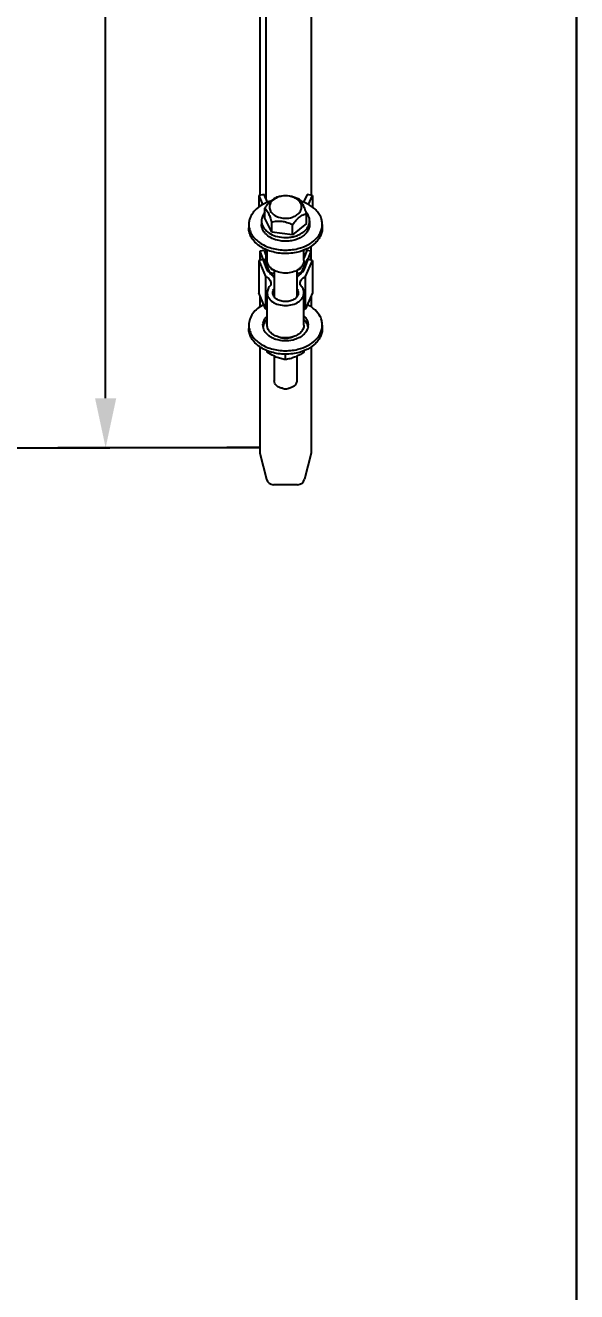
# Model space of a CAD drawing. Header units: millimetres. Extents: x 233 to 4124, y -943 to 2529.
# Drawn here: x 1879.4 to 2074.6, y 1631.7 to 2080.1 of the extents above; entities that cross this region are included whole.
import ezdxf

# ---------------------------------------------------------------- set-up
doc = ezdxf.new("R2010")
doc.units = ezdxf.units.MM
doc.header["$LTSCALE"] = 115.5
doc.header["$PDMODE"] = 3
doc.header["$PDSIZE"] = 8
doc.layers.get('0').update_dxf_attribs({"linetype": 'CONTINUOUS'})
doc.layers.get('Defpoints').update_dxf_attribs({"linetype": 'CONTINUOUS'})
doc.styles.get("Standard").update_dxf_attribs({"font": 'calibri.ttf'})
doc.dimstyles.new('DIMSTYLE_3', dxfattribs={"dimtxt": 17.5, "dimasz": 17.5, "dimexe": 1.5, "dimexo": 1, "dimgap": 0.875, "dimtad": 1, "dimdsep": 46, "dimtxsty": 'Standard', "dimblk": '_FILLED', "dimblk1": '_FILLED', "dimblk2": '_FILLED', "dimcen": 0.09, "dimazin": 2, "dimtp": 0.01, "dimtm": 0.01, "dimtfac": 1, "dimtofl": 0, "dimtmove": 0, "dimatfit": 3, "dimldrblk": '_FILLED', "dimfxl": 1, "dimtolj": 1, "dimarcsym": 0})

# ---------------------------------------------------------------- blocks, each defined once
blk = doc.blocks.new('_FILLED')
at = {"color": 0, "linetype": 'ByBlock'}
blk.add_solid([(0, 0), (-1, 0.214), (-1, -0.214)], dxfattribs=at)
blk = doc.blocks.new('*D10')
at = {"color": 0, "linetype": 'Continuous', "lineweight": -2}
for p, q in [((1963.04, 2398.59), (1906.36, 2398.59)), ((1907.86, 1948.09), (1907.86, 2381.09)), ((1860.04, 1930.59), (1909.36, 1930.59))]:
    blk.add_line(p, q, dxfattribs=at)
at = {"layer": 'Defpoints', "color": 0}
for p in [(1907.86, 2398.59), (1964.04, 2398.59), (1859.04, 1930.59)]:
    blk.add_point(p, dxfattribs=at)
at = {"color": 0, "linetype": 'ByBlock', "lineweight": -2, "xscale": 17.5, "yscale": 17.5, "zscale": 17.5}
for p, rotation in [((1907.86, 2398.59), 90), ((1907.86, 1930.59), 270)]:
    blk.add_blockref('_FILLED', p, dxfattribs=dict(at, rotation=rotation))
at = {"color": 0, "insert": (1883.65, 2223.18), "char_height": 17.5, "attachment_point": 2, "rotation": 90, "line_spacing_factor": 0.9}
blk.add_mtext('\\A1;%%c468', dxfattribs=at)

msp = doc.modelspace()

# ---------------------------------------------------------------- linework, layer by layer
at = {"color": 0, "linetype": 'Continuous'}
msp.add_line((2074.57413, 2528.53946), (2074.57413, 580.27193), dxfattribs=at)
at = {"color": 7, "linetype": 'Continuous'}
msp.add_line((2074.57413, 580.27193), (2074.57413, 2528.53946), dxfattribs=at)
at = {"linetype": 'Continuous'}
for p, q in [((1962.48979, 2400.5823), (1962.48979, 2019.93969)), ((1980.5924, 2400.5823), (1980.5924, 2019.93969)), ((1964.5411, 2398.59056), (1964.5411, 2018.87355)), ((1963.95065, 2020.2451), (1962.03499, 2019.84461)), ((1962.03499, 2019.84461), (1963.4061, 2016.65971)), ((1962.03499, 2019.84461), (1962.03499, 2015.77258)), ((1965.14, 2017.48236), (1963.95065, 2020.2451)), ((1969.85198, 2019.58678), (1969.33867, 2019.4869)), ((1970.191, 2019.64236), (1969.83894, 2019.5741)), ((1979.13155, 2020.2451), (1977.94147, 2017.4807)), ((1981.0472, 2019.84461), (1979.13155, 2020.2451)), ((1979.67842, 2016.66509), (1981.0472, 2019.84461)), ((1981.0472, 2019.84461), (1981.0472, 2015.7842)), ((1964.16166, 2011.87943), (1964.16166, 2015.4561)), ((1978.92053, 2009.93778), (1978.92053, 2013.51445)), ((1958.5411, 2009.61768), (1958.5411, 2008.39844)), ((1963.0411, 2010.9086), (1963.0411, 2009.61764)), ((1966.64489, 2006.94051), (1964.16166, 2011.87943)), ((1966.64489, 2006.94051), (1966.64489, 2010.51718)), ((1978.92053, 2009.93778), (1974.02432, 2005.96968)), ((1974.02432, 2005.96968), (1974.02432, 2009.54635)), ((1980.0411, 2010.9086), (1980.0411, 2009.61764)), ((1984.5411, 2009.61759), (1984.5411, 2008.39835)), ((1974.02432, 2005.96968), (1966.64489, 2006.94051)), ((1964.0411, 2000.40919), (1962.48979, 2000.1362)), ((1962.48979, 2000.1362), (1964.7991, 1993.76348)), ((1962.48979, 2000.1362), (1962.48979, 1996.98921)), ((1964.5411, 1999.0294), (1964.0411, 2000.40919)), ((1964.5411, 2000.76973), (1964.5411, 1995.92308)), ((1965.0411, 1996.92315), (1965.0411, 2000.57427)), ((1978.0411, 1996.92315), (1978.0411, 2000.57462)), ((1979.0411, 2000.40919), (1978.0411, 1997.6496)), ((1978.2831, 1993.76348), (1980.5924, 2000.1362)), ((1979.0411, 2000.40919), (1979.0411, 2001.00787)), ((1980.5924, 2000.1362), (1979.0411, 2000.40919)), ((1980.5924, 1996.98921), (1980.5924, 2001.91848)), ((1963.95065, 1997.29462), (1962.03499, 1996.89413)), ((1962.03499, 1996.89413), (1964.47388, 1991.22888)), ((1962.03499, 1996.89413), (1962.03499, 1985.4189)), ((1966.08712, 1992.33185), (1963.95065, 1997.29462)), ((1979.13155, 1997.29462), (1976.99507, 1992.33185)), ((1978.60831, 1991.22888), (1981.0472, 1996.89413)), ((1981.0472, 1996.89413), (1979.13155, 1997.29462)), ((1981.0472, 1996.89413), (1981.0472, 1985.4189)), ((1964.47388, 1991.22888), (1964.47388, 1979.75365)), ((1966.5411, 1994.03647), (1966.5411, 1993.77395)), ((1967.5411, 1992.39524), (1967.31996, 1992.39524)), ((1967.5411, 1993.36522), (1967.5411, 1984.03378)), ((1975.5411, 1993.36579), (1975.5411, 1984.03378)), ((1975.76223, 1992.39524), (1975.5411, 1992.39524)), ((1976.5411, 1993.77273), (1976.5411, 1994.04037)), ((1976.82202, 1994.28547), (1976.73321, 1994.04037)), ((1978.60831, 1979.75365), (1978.60831, 1991.22888)), ((1964.47388, 1979.75365), (1962.03499, 1985.4189)), ((1962.48979, 1984.36245), (1962.48979, 1980.4526)), ((1965.0411, 1973.97268), (1965.0411, 1985.44792)), ((1978.0411, 1973.97268), (1978.0411, 1985.44792)), ((1981.0472, 1985.4189), (1978.60831, 1979.75365)), ((1980.5924, 1984.36245), (1980.5924, 1980.44833)), ((1958.5411, 1973.97268), (1958.5411, 1972.75343)), ((1984.5411, 1973.97268), (1984.5411, 1972.75343)), ((1962.48979, 1966.27778), (1962.48979, 1928.59882)), ((1964.99463, 1964.44494), (1964.99463, 1964.94748)), ((1977.99362, 1964.91), (1977.99362, 1964.33154)), ((1980.5924, 1966.27351), (1980.5924, 1928.59882)), ((1967.5411, 1962.99645), (1967.5411, 1954.24961)), ((1971.44715, 1963.71213), (1971.44715, 1961.77327)), ((1975.5411, 1962.98986), (1975.5411, 1954.24961)), ((1972.73627, 1951.58949), (1972.4869, 1951.54119)), ((1890.93403, 1930.59408), (1962.48979, 1930.59408)), ((1900.45208, 1930.85728), (1900.45205, 1930.85699)), ((1962.48979, 1930.59307), (1950.8119, 1930.59307)), ((1962.48979, 1928.59882), (1964.7991, 1919.45398)), ((1980.5924, 1928.59882), (1978.2831, 1919.45398)), ((1975.76223, 1917.49056), (1967.31996, 1917.49056))]:
    msp.add_line(p, q, dxfattribs=at)
for centre, radius, start, end in [((1970.9632, 2002.70383), 15.9032, 107.138575, 111.5275057), ((1972.2697, 2005.70082), 14.09422, 102.0028127, 103.1724688), ((1971.38835, 2012.44127), 7.29917, 102.2554945, 108.5190399), ((1971.5411, 2011.63972), 8.11569, 80.4481136, 99.5759856), ((1972.20175, 2002.93555), 15.65727, 68.4411993, 72.1977155), ((1920.32665, 1995.4532), 48.70629, 18.0159602, 18.4960338), ((1966.00533, 1993.41744), 18.01239, 63.5643084, 64.5575939), ((1967.0601, 1995.24571), 2.80728, 241.5408877, 245.8973178), ((1967.31727, 1996.05513), 3.65989, 257.7038578, 270.0422366), ((1975.76493, 1996.05513), 3.65989, 269.9577634, 282.2961422), ((1976.02209, 1995.24571), 2.80728, 294.1026823, 298.4591123), ((1967.45256, 1973.97375), 3.91146, 180.0115118, 188.548773), ((1975.62322, 1973.97422), 3.91786, 350.6739105, 359.9750682), ((1739.47304, 1970.42046), 238.59828, 358.5376813, 358.6769067), ((1971.5411, 1957.16022), 5.69805, 260.4454765, 279.5545511), ((1971.54108, 1955.71473), 4.2729, 260.4352351, 279.5873513), ((1967.31996, 1920.09056), 2.6, 194.1723377, 270), ((1975.76223, 1920.09056), 2.6, 270, 345.8276623)]:
    msp.add_arc(centre, radius, start, end, dxfattribs=at)
for points, knots in [([(1969.05787, 2019.4242), (1968.64952, 2019.31786), (1967.77537, 2018.99492), (1966.50898, 2018.14914), (1965.28949, 2016.92542), (1964.53623, 2015.96568), (1964.16166, 2015.4561)], [0, 0, 0, 0, 0.196967233, 0.431189926, 0.704788224, 1, 1, 1, 1]), ([(1969.06998, 2019.36248), (1968.46343, 2019.15904), (1967.36549, 2018.62191), (1966.32901, 2017.53075), (1965.91239, 2016.53607), (1965.81008, 2015.77933), (1965.91579, 2015.02285), (1966.33673, 2014.02912), (1967.37867, 2012.94041), (1969.11003, 2012.09714), (1971.14062, 2011.73533), (1972.5548, 2011.84684), (1973.24325, 2011.99705)], [0, 0, 0, 0, 0.132856289, 0.249482365, 0.302898634, 0.354514964, 0.406146379, 0.459604308, 0.576360797, 0.709324285, 0.853668789, 1, 1, 1, 1]), ([(1973.24325, 2011.99705), (1973.81147, 2012.12103), (1974.87522, 2012.48235), (1976.20104, 2013.38223), (1977.0722, 2014.56217), (1977.34321, 2015.92428), (1976.94168, 2017.26321), (1975.96873, 2018.39262), (1974.56792, 2019.22935), (1973.46928, 2019.54433), (1972.88783, 2019.6429)], [0, 0, 0, 0, 0.143283791, 0.273473376, 0.389227044, 0.495631745, 0.603173254, 0.721621486, 0.854707904, 1, 1, 1, 1]), ([(1976.4373, 2018.45337), (1976.17379, 2018.5842), (1975.10106, 2019.08677), (1973.9597, 2019.46113), (1973.08097, 2019.60993)], [0, 0, 0, 0, 0.248178828, 1, 1, 1, 1]), ([(1978.92053, 2013.51445), (1978.73299, 2014.09084), (1978.36069, 2015.17296), (1977.64645, 2016.87977), (1976.96742, 2017.97392), (1976.4373, 2018.45337)], [0, 0, 0, 0, 0.326447063, 0.615044919, 1, 1, 1, 1]), ([(1965.12756, 2017.49765), (1964.17225, 2017.12007), (1962.40868, 2016.21163), (1960.57688, 2014.60601), (1959.52438, 2013.14251), (1958.96121, 2012.00495), (1958.61817, 2010.82311), (1958.5411, 2010.01634), (1958.54111, 2009.61753)], [0, 0, 0, 0, 0.283156776, 0.541908088, 0.662558199, 0.778165555, 0.890066473, 1, 1, 1, 1]), ([(1964.15582, 2013.84105), (1964.06965, 2013.73565), (1963.75016, 2013.31598), (1963.49168, 2012.84862), (1963.34758, 2012.48485)], [0, 0, 0, 0, 0.25813378, 1, 1, 1, 1]), ([(1964.16166, 2015.4561), (1964.65367, 2015.01112), (1965.29838, 2014.01283), (1965.9827, 2012.43859), (1966.33794, 2011.43993), (1966.51705, 2010.90474)], [0, 0, 0, 0, 0.385398609, 0.672131615, 1, 1, 1, 1]), ([(1974.02432, 2009.54635), (1974.39889, 2010.05594), (1975.15213, 2011.01567), (1976.37163, 2012.23938), (1977.63803, 2013.08512), (1978.51219, 2013.40811), (1978.92053, 2013.51445)], [0, 0, 0, 0, 0.29521623, 0.568800498, 0.803032372, 1, 1, 1, 1]), ([(1983.79866, 2012.63532), (1983.53343, 2013.1585), (1982.85553, 2014.17694), (1981.51163, 2015.50559), (1979.85694, 2016.64343), (1978.61206, 2017.23777), (1977.95511, 2017.49745)], [0, 0, 0, 0, 0.226861397, 0.468757021, 0.726793305, 1, 1, 1, 1]), ([(1980.04109, 2010.90871), (1980.04108, 2011.18384), (1979.98485, 2011.74111), (1979.73488, 2012.55516), (1979.32559, 2013.33483), (1978.96162, 2013.80988), (1978.75879, 2014.03711)], [0, 0, 0, 0, 0.239008353, 0.48276458, 0.735402735, 1, 1, 1, 1]), ([(1958.54111, 2009.61753), (1958.54113, 2009.10349), (1958.6706, 2008.05662), (1959.0443, 2007.07185), (1959.28353, 2006.59996)], [0, 0, 0, 0, 0.492801129, 1, 1, 1, 1]), ([(1963.34758, 2012.48485), (1963.24765, 2012.23259), (1963.09365, 2011.7138), (1963.04108, 2011.17486), (1963.0411, 2010.9085)], [0, 0, 0, 0, 0.50462489, 1, 1, 1, 1]), ([(1963.0411, 2010.9085), (1963.04112, 2010.58653), (1963.11873, 2009.93153), (1963.46173, 2008.985), (1964.01922, 2008.09388), (1965.05338, 2006.98049), (1966.80364, 2005.86683), (1968.41953, 2005.36421), (1969.27918, 2005.19883)], [0, 0, 0, 0, 0.105910962, 0.214667085, 0.328621124, 0.449320692, 0.712031899, 1, 1, 1, 1]), ([(1969.27918, 2003.90786), (1968.41953, 2004.07324), (1966.80364, 2004.57587), (1965.05338, 2005.68953), (1964.01922, 2006.80292), (1963.46173, 2007.69403), (1963.11873, 2008.64056), (1963.04112, 2009.29557), (1963.0411, 2009.61753)], [0, 0, 0, 0, 0.287968098, 0.550679305, 0.671378872, 0.785332913, 0.894089037, 1, 1, 1, 1]), ([(1966.64489, 2010.51718), (1967.20821, 2010.64864), (1968.38098, 2010.85069), (1970.20383, 2010.83573), (1972.02455, 2010.42591), (1973.18158, 2009.9499), (1973.74352, 2009.68294)], [0, 0, 0, 0, 0.237823096, 0.487345381, 0.74422024, 1, 1, 1, 1]), ([(1980.04108, 2009.61767), (1980.04109, 2009.39032), (1980.00289, 2008.93158), (1979.77338, 2008.01884), (1979.18971, 2006.91387), (1978.10131, 2005.76978), (1976.68011, 2004.83458), (1974.9997, 2004.15037), (1973.14455, 2003.7482), (1971.20885, 2003.6472), (1969.91387, 2003.78576), (1969.27918, 2003.90786)], [0, 0, 0, 0, 0.049891089, 0.100466306, 0.205761957, 0.3197238, 0.443546404, 0.576340058, 0.715676844, 0.858166463, 1, 1, 1, 1]), ([(1969.27918, 2005.19883), (1970.3633, 2004.99027), (1972.04141, 2004.9076), (1974.20393, 2005.2438), (1975.72617, 2005.70962), (1977.09191, 2006.3728), (1978.25109, 2007.21089), (1979.1587, 2008.19474), (1979.58262, 2008.94867), (1979.73461, 2009.33235)], [0, 0, 0, 0, 0.274723458, 0.411211907, 0.54344368, 0.669299312, 0.787380089, 0.897305519, 1, 1, 1, 1]), ([(1975.87146, 2001.07577), (1977.08476, 2001.37447), (1979.35221, 2002.19953), (1981.78004, 2003.89076), (1983.20194, 2005.53215), (1983.96642, 2006.83342), (1984.43525, 2008.20613), (1984.5411, 2009.152), (1984.54108, 2009.61774)], [0, 0, 0, 0, 0.287003009, 0.548554595, 0.669145693, 0.783466602, 0.893024648, 1, 1, 1, 1]), ([(1979.73461, 2009.33235), (1979.83455, 2009.58461), (1979.98854, 2010.1034), (1980.04111, 2010.64234), (1980.04109, 2010.90871)], [0, 0, 0, 0, 0.50462489, 1, 1, 1, 1]), ([(1984.54108, 2009.61774), (1984.54106, 2010.13179), (1984.41159, 2011.17866), (1984.03789, 2012.16343), (1983.79866, 2012.63532)], [0, 0, 0, 0, 0.492801129, 1, 1, 1, 1]), ([(1959.28353, 2005.38072), (1959.04429, 2005.85263), (1958.67057, 2006.83746), (1958.54111, 2007.8844), (1958.54111, 2008.39847)], [0, 0, 0, 0, 0.507199714, 1, 1, 1, 1]), ([(1959.28353, 2006.59996), (1959.57558, 2006.02388), (1960.33938, 2004.9056), (1961.87208, 2003.47572), (1963.76644, 2002.28498), (1965.94994, 2001.37517), (1968.34276, 2000.77749), (1971.68104, 2000.42602), (1974.23832, 2000.67371), (1975.87146, 2001.07577)], [0, 0, 0, 0, 0.103812005, 0.215251425, 0.334748101, 0.461531038, 0.593930393, 0.729667816, 1, 1, 1, 1]), ([(1975.87146, 1999.85652), (1974.23832, 1999.45447), (1971.68104, 1999.20678), (1968.34276, 1999.55825), (1965.94994, 2000.15592), (1963.76644, 2001.06574), (1961.87208, 2002.25647), (1960.33938, 2003.68636), (1959.57558, 2004.80464), (1959.28353, 2005.38072)], [0, 0, 0, 0, 0.270332181, 0.406069603, 0.538468957, 0.665251895, 0.784748572, 0.896187993, 1, 1, 1, 1]), ([(1984.54108, 2008.3985), (1984.5411, 2007.93276), (1984.43525, 2006.98688), (1983.96642, 2005.61418), (1983.20194, 2004.3129), (1981.78004, 2002.67152), (1979.35221, 2000.98029), (1977.08476, 2000.15523), (1975.87146, 1999.85652)], [0, 0, 0, 0, 0.10697535, 0.216533395, 0.330854304, 0.451445402, 0.712996988, 1, 1, 1, 1]), ([(1978.0411, 1996.92315), (1978.0411, 1996.62566), (1977.9533, 1996.01609), (1977.56949, 1995.15203), (1976.95443, 1994.36334), (1975.82946, 1993.4223), (1973.99749, 1992.60788), (1971.54107, 1992.28226), (1969.08467, 1992.60789), (1967.25272, 1993.42231), (1966.12777, 1994.36334), (1965.51271, 1995.15202), (1965.12889, 1996.01608), (1965.0411, 1996.62565), (1965.0411, 1996.92315)], [0, 0, 0, 0, 0.05126922, 0.104503919, 0.161198787, 0.222117731, 0.355744626, 0.500001783, 0.644257883, 0.777882625, 0.83880079, 0.895495337, 0.948730143, 1, 1, 1, 1]), ([(1964.47388, 1991.22888), (1964.75388, 1991.09275), (1965.26806, 1990.77879), (1965.88464, 1990.16628), (1966.2787, 1989.45922), (1966.37064, 1988.94384), (1966.37064, 1988.69496)], [0, 0, 0, 0, 0.280802438, 0.538541187, 0.775535519, 1, 1, 1, 1]), ([(1964.7991, 1993.76348), (1964.83489, 1993.6647), (1965.03982, 1993.25341), (1965.41383, 1992.94512), (1965.72234, 1992.77767)], [0, 0, 0, 0, 0.230358931, 1, 1, 1, 1]), ([(1966.48787, 1991.86411), (1966.44238, 1991.89582), (1966.27975, 1992.02312), (1966.14694, 1992.19289), (1966.08712, 1992.33185)], [0, 0, 0, 0, 0.268215264, 1, 1, 1, 1]), ([(1967.55388, 1990.88122), (1967.48092, 1990.97225), (1967.163, 1991.338), (1966.7894, 1991.65382), (1966.48787, 1991.86411)], [0, 0, 0, 0, 0.240891047, 1, 1, 1, 1]), ([(1976.59433, 1991.86411), (1976.49117, 1991.79217), (1976.10303, 1991.50268), (1975.7525, 1991.16093), (1975.52831, 1990.88122)], [0, 0, 0, 0, 0.259714698, 1, 1, 1, 1]), ([(1976.99507, 1992.33185), (1976.97584, 1992.28717), (1976.8783, 1992.10389), (1976.72411, 1991.95461), (1976.59433, 1991.86411)], [0, 0, 0, 0, 0.235146805, 1, 1, 1, 1]), ([(1976.71155, 1988.69496), (1976.71155, 1988.94384), (1976.8035, 1989.45922), (1977.19755, 1990.16628), (1977.81414, 1990.77879), (1978.32831, 1991.09275), (1978.60831, 1991.22888)], [0, 0, 0, 0, 0.224464481, 0.461458813, 0.719197562, 1, 1, 1, 1]), ([(1977.35985, 1992.77767), (1977.4698, 1992.83735), (1977.85376, 1993.07989), (1978.17055, 1993.4529), (1978.2831, 1993.76348)], [0, 0, 0, 0, 0.274680697, 1, 1, 1, 1]), ([(1966.29341, 1988.12081), (1965.91405, 1987.75912), (1965.43203, 1987.12926), (1965.09698, 1986.17214), (1965.0411, 1985.6867), (1965.0411, 1985.44792)], [0, 0, 0, 0, 0.520114431, 0.76305932, 1, 1, 1, 1]), ([(1966.37064, 1988.69496), (1966.37064, 1988.55033), (1966.35086, 1988.35614), (1966.30619, 1988.1679), (1966.29341, 1988.12081)], [0, 0, 0, 0, 0.747750432, 1, 1, 1, 1]), ([(1967.0411, 1985.44792), (1967.0411, 1985.69715), (1967.13161, 1986.21253), (1967.38225, 1986.66902), (1967.53817, 1986.88058)], [0, 0, 0, 0, 0.486748016, 1, 1, 1, 1]), ([(1975.54402, 1986.88058), (1975.69994, 1986.66902), (1975.95059, 1986.21253), (1976.0411, 1985.69715), (1976.0411, 1985.44792)], [0, 0, 0, 0, 0.513251984, 1, 1, 1, 1]), ([(1976.78878, 1988.12081), (1976.776, 1988.1679), (1976.73133, 1988.35614), (1976.71155, 1988.55033), (1976.71155, 1988.69496)], [0, 0, 0, 0, 0.252249568, 1, 1, 1, 1]), ([(1978.0411, 1985.44792), (1978.0411, 1985.6867), (1977.98522, 1986.17214), (1977.65017, 1987.12926), (1977.16814, 1987.75912), (1976.78878, 1988.12081)], [0, 0, 0, 0, 0.23694068, 0.479885569, 1, 1, 1, 1]), ([(1965.0411, 1985.44792), (1965.0411, 1985.15042), (1965.12889, 1984.54084), (1965.51271, 1983.67679), (1966.12776, 1982.8881), (1967.25284, 1981.94706), (1969.08365, 1981.13265), (1970.70402, 1980.91829), (1971.5411, 1980.91829)], [0, 0, 0, 0, 0.102539443, 0.209008811, 0.322399314, 0.444235489, 0.711486541, 1, 1, 1, 1]), ([(1971.5411, 1982.31202), (1970.96159, 1982.31202), (1969.83979, 1982.46042), (1968.57232, 1983.02426), (1967.7934, 1983.67574), (1967.3676, 1984.22175), (1967.10188, 1984.81994), (1967.0411, 1985.24196), (1967.0411, 1985.44792)], [0, 0, 0, 0, 0.288512848, 0.555763863, 0.677600304, 0.790991574, 0.897461086, 1, 1, 1, 1]), ([(1976.0411, 1985.44792), (1976.0411, 1985.24196), (1975.98032, 1984.81994), (1975.7146, 1984.22175), (1975.28879, 1983.67574), (1974.50987, 1983.02426), (1973.2424, 1982.46042), (1972.12061, 1982.31202), (1971.5411, 1982.31202)], [0, 0, 0, 0, 0.102538908, 0.209008414, 0.32239968, 0.444236119, 0.711487137, 1, 1, 1, 1]), ([(1971.5411, 1980.91829), (1972.37817, 1980.91829), (1973.99854, 1981.13265), (1975.82935, 1981.94706), (1976.95444, 1982.8881), (1977.56948, 1983.67679), (1977.9533, 1984.54084), (1978.0411, 1985.15042), (1978.0411, 1985.44792)], [0, 0, 0, 0, 0.288513459, 0.555764511, 0.677600686, 0.790991189, 0.897460557, 1, 1, 1, 1]), ([(1963.81783, 1981.25986), (1963.03502, 1980.85694), (1961.59971, 1979.93686), (1959.88573, 1978.17131), (1958.96384, 1976.45691), (1958.60141, 1975.03872), (1958.5411, 1974.32577), (1958.54111, 1973.97253)], [0, 0, 0, 0, 0.279668632, 0.536811369, 0.773994949, 0.887790178, 1, 1, 1, 1]), ([(1965.04268, 1979.42474), (1964.99835, 1979.45507), (1964.81506, 1979.57521), (1964.62265, 1979.68132), (1964.47388, 1979.75365)], [0, 0, 0, 0, 0.2451235, 1, 1, 1, 1]), ([(1978.60831, 1979.75365), (1978.55809, 1979.72923), (1978.36271, 1979.62999), (1978.17428, 1979.51692), (1978.03951, 1979.42474)], [0, 0, 0, 0, 0.254866239, 1, 1, 1, 1]), ([(1983.79864, 1976.9904), (1983.34929, 1977.87675), (1982.01639, 1979.56374), (1980.25023, 1980.75227), (1979.26609, 1981.25897)], [0, 0, 0, 0, 0.473061167, 1, 1, 1, 1]), ([(1958.54111, 1973.97253), (1958.54113, 1973.45848), (1958.67062, 1972.41161), (1959.04432, 1971.42684), (1959.28355, 1970.95496)], [0, 0, 0, 0, 0.492800938, 1, 1, 1, 1]), ([(1963.54111, 1973.97296), (1963.54112, 1974.06535), (1963.55433, 1974.43674), (1963.62125, 1974.80596), (1963.69878, 1975.07407)], [0, 0, 0, 0, 0.248704284, 1, 1, 1, 1]), ([(1963.99799, 1972.11562), (1963.94621, 1972.21776), (1963.75845, 1972.62504), (1963.63416, 1973.06214), (1963.58457, 1973.39231)], [0, 0, 0, 0, 0.25540222, 1, 1, 1, 1]), ([(1965.02765, 1975.99028), (1964.65592, 1975.62701), (1964.02314, 1974.83144), (1963.67314, 1973.8695), (1963.59423, 1973.39488)], [0, 0, 0, 0, 0.519297085, 1, 1, 1, 1]), ([(1963.69878, 1975.07407), (1963.81193, 1975.46534), (1964.16904, 1976.24323), (1964.71185, 1976.90035), (1965.02356, 1977.20552)], [0, 0, 0, 0, 0.482859325, 1, 1, 1, 1]), ([(1968.64667, 1969.91693), (1968.12925, 1970.09625), (1967.1703, 1970.54295), (1965.99397, 1971.50015), (1965.34111, 1972.49617), (1965.0839, 1973.33817), (1965.0411, 1973.76296), (1965.0411, 1973.97268)], [0, 0, 0, 0, 0.284794503, 0.544607626, 0.779697432, 0.890931452, 1, 1, 1, 1]), ([(1979.4893, 1973.33932), (1979.44656, 1973.07893), (1979.30596, 1972.55675), (1978.81427, 1971.54368), (1977.80729, 1970.39072), (1976.16736, 1969.3373), (1974.88635, 1968.88366), (1974.20597, 1968.71615)], [0, 0, 0, 0, 0.106958439, 0.21755394, 0.454209722, 0.71598278, 1, 1, 1, 1]), ([(1978.0411, 1973.97268), (1978.0411, 1973.76229), (1977.99801, 1973.3361), (1977.73911, 1972.4914), (1977.08201, 1971.4927), (1975.89883, 1970.53442), (1974.9348, 1970.08839), (1974.41477, 1969.90978)], [0, 0, 0, 0, 0.109006094, 0.220189468, 0.45524499, 0.715116677, 1, 1, 1, 1]), ([(1975.87152, 1965.43082), (1977.08481, 1965.72953), (1979.35226, 1966.5546), (1981.78008, 1968.24583), (1983.20197, 1969.88723), (1983.96644, 1971.1885), (1984.43526, 1972.56121), (1984.5411, 1973.50709), (1984.54108, 1973.97283)], [0, 0, 0, 0, 0.287003055, 0.548554543, 0.669145587, 0.783466471, 0.893024545, 1, 1, 1, 1]), ([(1979.0842, 1974.61049), (1979.02083, 1974.7355), (1978.73449, 1975.24151), (1978.35868, 1975.69473), (1978.04264, 1976.00189)], [0, 0, 0, 0, 0.241285049, 1, 1, 1, 1]), ([(1978.04929, 1977.21467), (1978.1568, 1977.10986), (1978.55555, 1976.69182), (1978.89086, 1976.21111), (1979.0842, 1975.82974)], [0, 0, 0, 0, 0.259891318, 1, 1, 1, 1]), ([(1979.0842, 1975.82974), (1979.11779, 1975.76349), (1979.24379, 1975.49921), (1979.3436, 1975.22232), (1979.40098, 1975.01151)], [0, 0, 0, 0, 0.253707741, 1, 1, 1, 1]), ([(1979.49644, 1973.34164), (1979.47993, 1973.45007), (1979.39461, 1973.88791), (1979.23618, 1974.31071), (1979.0842, 1974.61049)], [0, 0, 0, 0, 0.246033759, 1, 1, 1, 1]), ([(1979.40098, 1975.01151), (1979.42417, 1974.9263), (1979.50522, 1974.58568), (1979.5411, 1974.23425), (1979.54108, 1973.97252)], [0, 0, 0, 0, 0.252290006, 1, 1, 1, 1]), ([(1984.54108, 1973.97283), (1984.54106, 1974.48687), (1984.41158, 1975.53374), (1984.03787, 1976.51851), (1983.79864, 1976.9904)], [0, 0, 0, 0, 0.492800938, 1, 1, 1, 1]), ([(1959.28355, 1969.73571), (1959.04431, 1970.20763), (1958.67059, 1971.19246), (1958.54111, 1972.23939), (1958.54111, 1972.75347)], [0, 0, 0, 0, 0.507199904, 1, 1, 1, 1]), ([(1959.28355, 1970.95496), (1959.5756, 1970.37888), (1960.33941, 1969.2606), (1961.87212, 1967.83072), (1963.7665, 1966.63999), (1965.94999, 1965.73019), (1968.34282, 1965.13252), (1971.6811, 1964.78106), (1974.23839, 1965.02876), (1975.87152, 1965.43082)], [0, 0, 0, 0, 0.103812097, 0.215251631, 0.334748408, 0.461531408, 0.59393077, 0.729668135, 1, 1, 1, 1]), ([(1975.87152, 1964.21158), (1974.23839, 1963.80951), (1971.6811, 1963.56182), (1968.34282, 1963.91328), (1965.94999, 1964.51094), (1963.7665, 1965.42075), (1961.87212, 1966.61148), (1960.33941, 1968.04136), (1959.5756, 1969.15964), (1959.28355, 1969.73571)], [0, 0, 0, 0, 0.270331861, 0.406069225, 0.538468587, 0.665251588, 0.784748366, 0.896187901, 1, 1, 1, 1]), ([(1974.20597, 1968.71615), (1973.20097, 1968.46873), (1971.12229, 1968.2669), (1968.57944, 1968.7012), (1966.75677, 1969.46016), (1965.59096, 1970.19304), (1964.64776, 1971.07293), (1964.17772, 1971.76111), (1963.99799, 1972.11562)], [0, 0, 0, 0, 0.270512911, 0.538158649, 0.665026981, 0.784604005, 0.896117355, 1, 1, 1, 1]), ([(1970.21006, 1969.39484), (1970.07094, 1969.42161), (1969.53313, 1969.5427), (1969.00983, 1969.73225), (1968.64287, 1969.91417)], [0, 0, 0, 0, 0.257009085, 1, 1, 1, 1]), ([(1974.41477, 1969.90978), (1973.95866, 1969.75312), (1972.76251, 1969.45978), (1970.79341, 1969.38528), (1969.3342, 1969.67867), (1968.64667, 1969.91693)], [0, 0, 0, 0, 0.246977847, 0.627359368, 1, 1, 1, 1]), ([(1974.42066, 1969.90497), (1974.11135, 1969.75313), (1973.27715, 1969.43758), (1971.84683, 1969.21349), (1970.74813, 1969.29128), (1970.21006, 1969.39484)], [0, 0, 0, 0, 0.240159608, 0.61808901, 1, 1, 1, 1]), ([(1984.54108, 1972.75358), (1984.5411, 1972.28785), (1984.43526, 1971.34197), (1983.96644, 1969.96926), (1983.20197, 1968.66798), (1981.78008, 1967.02659), (1979.35226, 1965.33535), (1977.08481, 1964.51028), (1975.87152, 1964.21158)], [0, 0, 0, 0, 0.106975454, 0.216533527, 0.33085441, 0.451445453, 0.712996942, 1, 1, 1, 1]), ([(1968.22089, 1962.69273), (1967.94473, 1962.80707), (1966.82724, 1963.31042), (1965.76932, 1963.93761), (1964.99463, 1964.44494)], [0, 0, 0, 0, 0.244015794, 1, 1, 1, 1]), ([(1977.99362, 1964.33154), (1977.46567, 1963.99991), (1976.40349, 1963.37675), (1974.7592, 1962.61194), (1973.10211, 1962.0771), (1971.99142, 1961.85677), (1971.44715, 1961.77327)], [0, 0, 0, 0, 0.264150657, 0.521188945, 0.766707594, 1, 1, 1, 1]), ([(1971.44715, 1961.77327), (1970.91014, 1961.86629), (1969.814, 1962.10633), (1968.75216, 1962.47276), (1968.22089, 1962.69273)], [0, 0, 0, 0, 0.486611476, 1, 1, 1, 1]), ([(1970.5953, 1951.54122), (1970.17732, 1951.61211), (1969.38886, 1951.84023), (1968.39006, 1952.45074), (1967.71019, 1953.27415), (1967.54109, 1953.93717), (1967.54112, 1954.24961)], [0, 0, 0, 0, 0.289017095, 0.552898952, 0.786998846, 1, 1, 1, 1]), ([(1975.54107, 1954.24961), (1975.54105, 1953.95261), (1975.38976, 1953.32506), (1974.77311, 1952.52956), (1973.85624, 1951.92037), (1973.12576, 1951.67447), (1972.73627, 1951.58949)], [0, 0, 0, 0, 0.214738316, 0.449028602, 0.711767504, 1, 1, 1, 1])]:
    msp.add_open_spline(points, degree=3, knots=knots, dxfattribs=at)
for points in [[(1965.91368, 1992.68319), (1966.11343, 1992.59369), (1966.32404, 1992.5261), (1966.53784, 1992.4792)], [(1966.53837, 1993.77244), (1966.45711, 1993.84363), (1966.38721, 1993.9349), (1966.3504, 1994.03647)], [(1967.31996, 1993.51023), (1967.04516, 1993.51023), (1966.74508, 1993.59137), (1966.53837, 1993.77244)], [(1976.54295, 1993.7717), (1976.33652, 1993.59085), (1976.03668, 1993.51023), (1975.76223, 1993.51023)], [(1976.73321, 1994.04037), (1976.69582, 1993.9372), (1976.6255, 1993.84401), (1976.54295, 1993.7717)], [(1976.54435, 1992.4792), (1976.75815, 1992.5261), (1976.96876, 1992.59369), (1977.16851, 1992.68319)]]:
    msp.add_open_spline(points, degree=3, dxfattribs=at)

# ---------------------------------------------------------------- dimensions: what is measured, and where the dimension line sits
dim = msp.add_linear_dim(base=(1907.86181, 2398.59056), p1=(1859.04106, 1930.59408), p2=(1964.0411, 2398.59056), angle=90, text='%%c<>', dimstyle='DIMSTYLE_3', dxfattribs=at)
dim.commit()
dim.dimension.update_dxf_attribs({"geometry": '*D10', "text_midpoint": (1907.86181, 2223.18313), "dimtype": 160})

doc.saveas('drawing.dxf')
